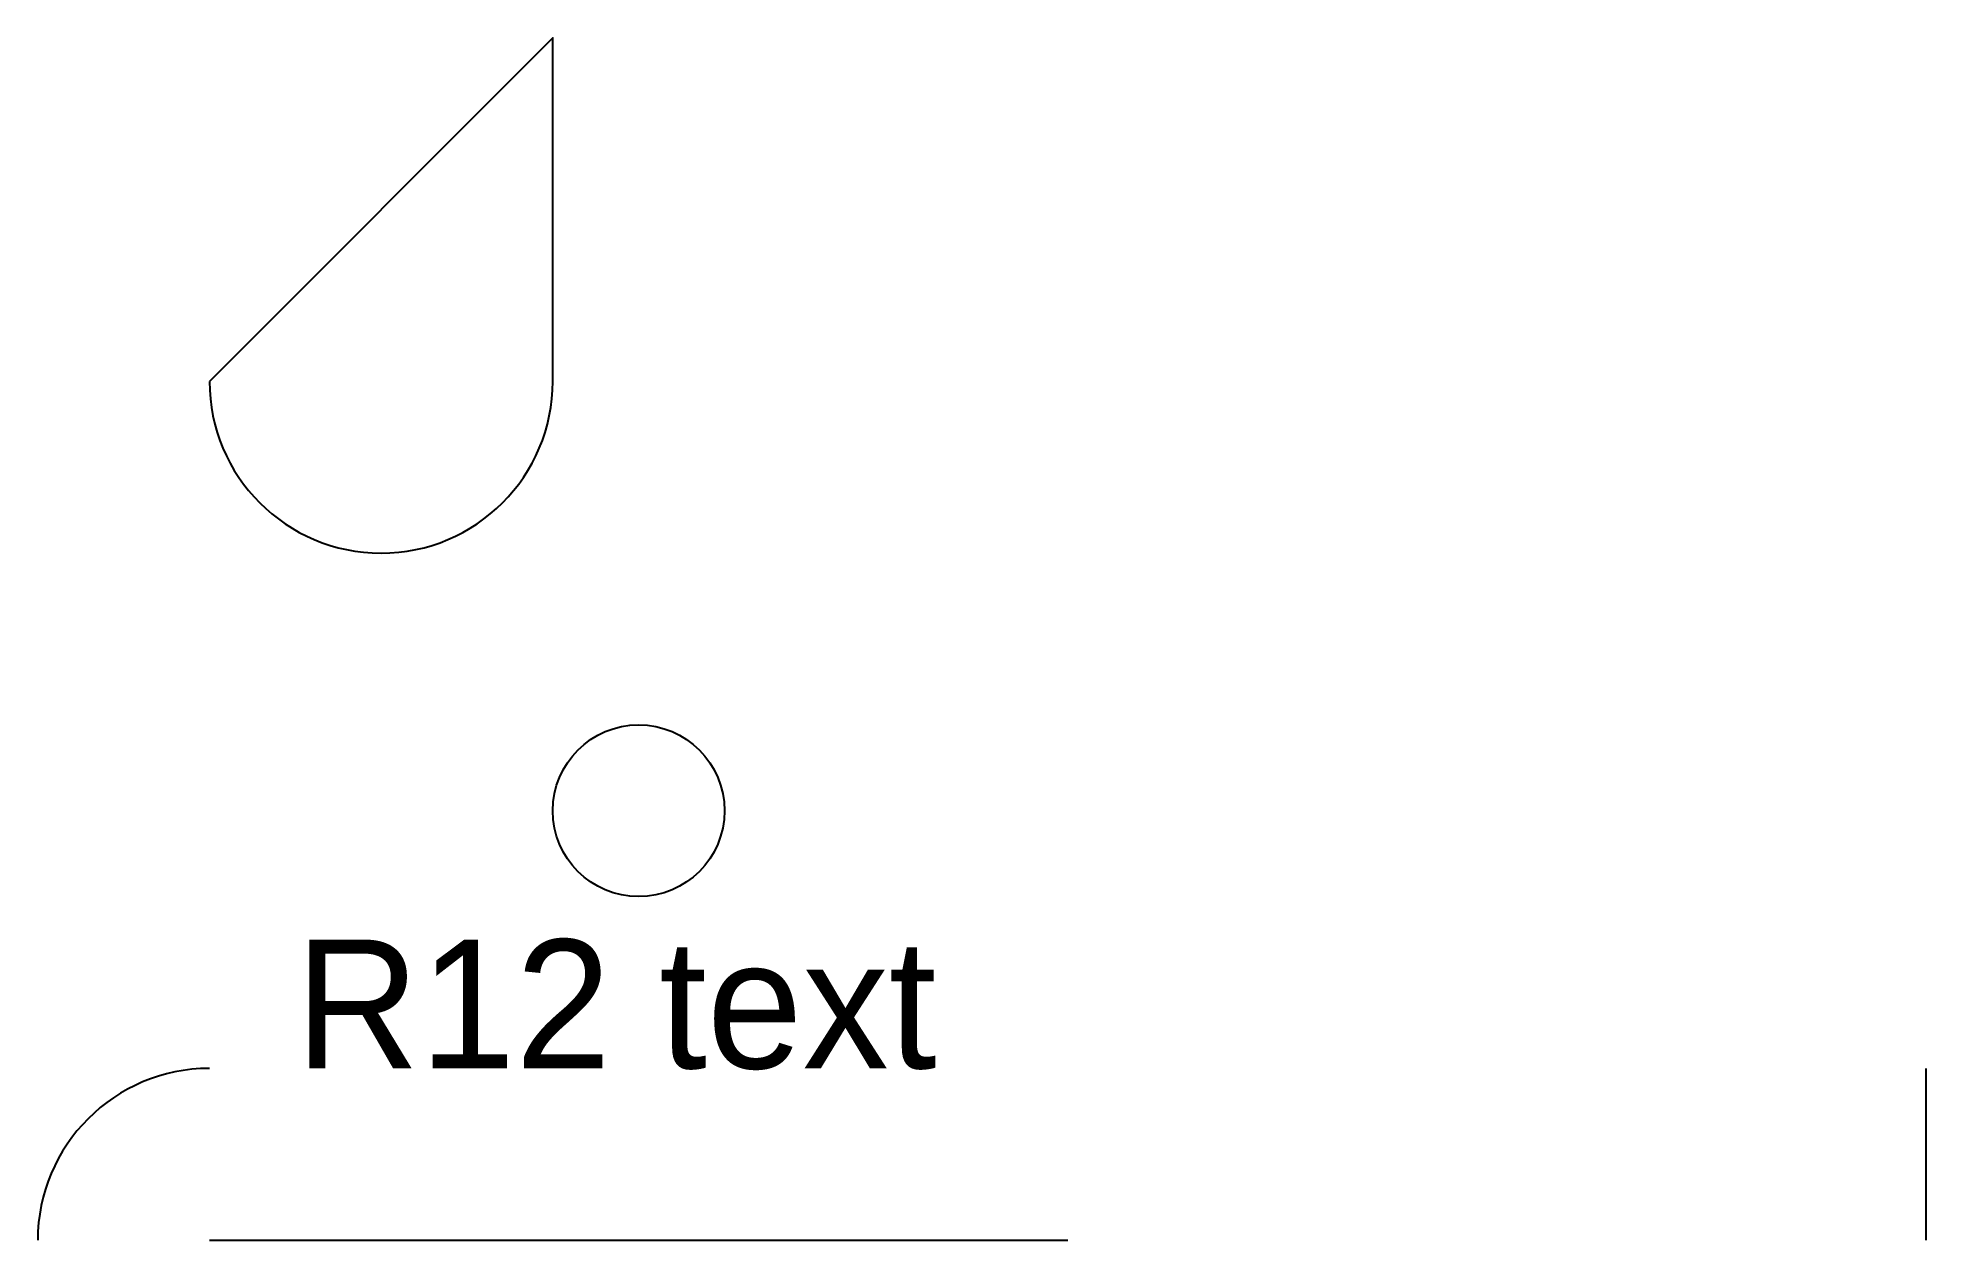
# Model space of a CAD drawing. Extents: x -2 to 20, y 0 to 14.
import ezdxf

# ---------------------------------------------------------------- set-up
doc = ezdxf.new("R2010")
doc.units = 0
doc.layers.get('0').update_dxf_attribs({"linetype": 'CONTINUOUS'})
doc.layers.add('A', color=1, linetype='CONTINUOUS')
doc.layers.add('B', color=5, linetype='CONTINUOUS')

# ---------------------------------------------------------------- blocks, each defined once
blk = doc.blocks.new('TICK')
blk.add_line((0, 0), (0, 1))

msp = doc.modelspace()

# ---------------------------------------------------------------- linework, layer by layer
at = {"layer": 'A'}
msp.add_line((0, 0), (10, 0), dxfattribs=at)
msp.add_arc((0, 0), 2, 90, 180, dxfattribs=at)
at = {"layer": 'B'}
msp.add_lwpolyline([(0, 10, 1), (4, 10), (4, 14)], format="xyb", close=True, dxfattribs=at)
msp.add_circle((5, 5), 1, dxfattribs=at)

# ---------------------------------------------------------------- block references
at = {"layer": 'B', "xscale": 2, "yscale": 2, "zscale": 2}
msp.add_blockref('TICK', (20, 0), dxfattribs=at)

# ---------------------------------------------------------------- texts
at = {"layer": 'A'}
msp.add_text('R12 text', height=1.5, dxfattribs=at).set_placement((1, 2))

doc.saveas('drawing.dxf')
